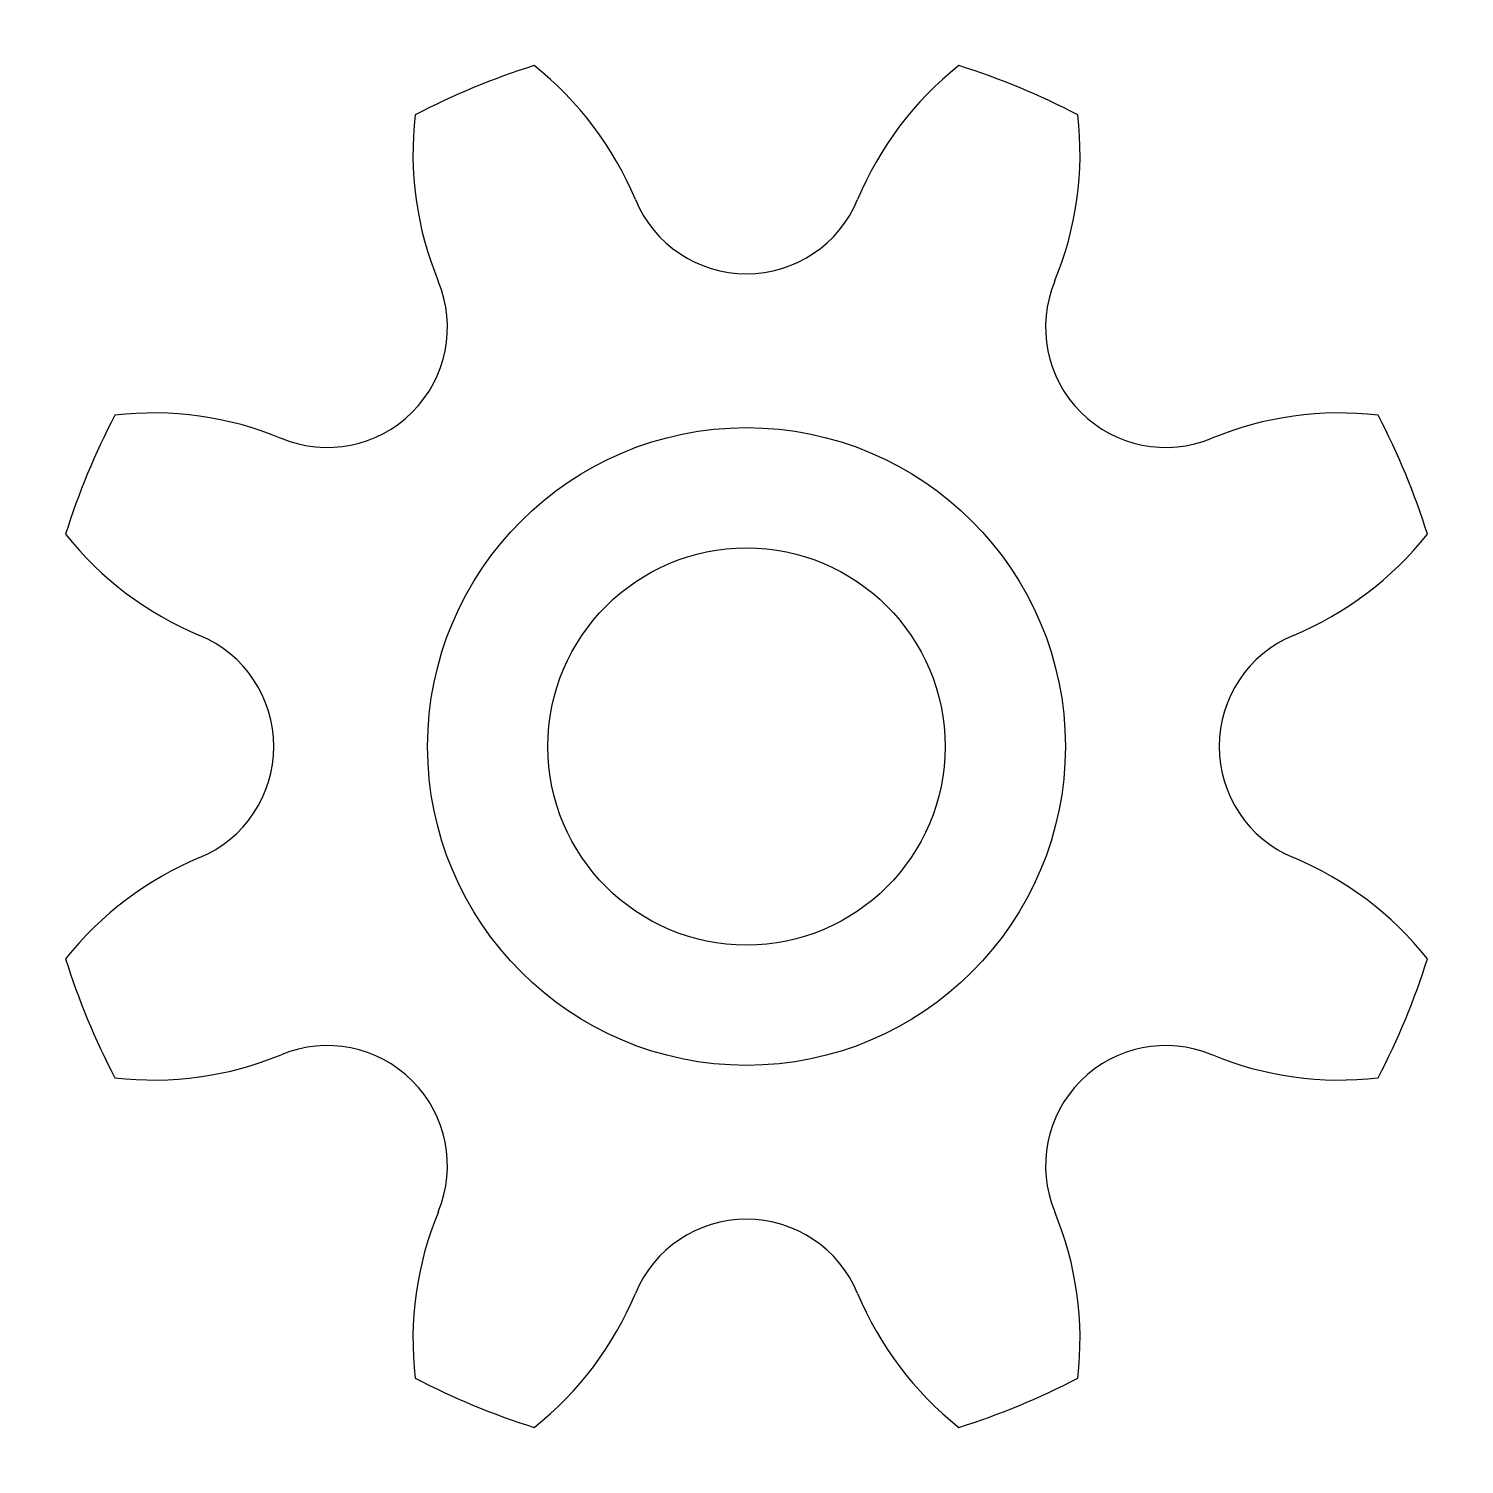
# Model space of a CAD drawing. Header units: metres. Extents: x 72 to 328, y 72 to 328.
import ezdxf

# ---------------------------------------------------------------- set-up
doc = ezdxf.new("R2010")
doc.units = ezdxf.units.M

# ---------------------------------------------------------------- blocks, each defined once
blk = doc.blocks.new('*U2')
for centre, radius, start, end in [((29.88, -90.73), 127.5, 107.3203, 117.6797), ((-45.08, -15.78), 59.63, 22.5, 51.6533), ((29.88, 15.27), 59.63, 173.3467, 202.5), ((29.88, 15.27), 21.5, 202.5, 270), ((-45.08, -15.78), 21.5, 315, 22.5)]:
    blk.add_arc(centre, radius, start, end)
blk = doc.blocks.new('*U3')
at = {"color": 0, "linetype": 'ByBlock', "lineweight": -2, "transparency": 16777216}
for p, rotation in [((243.03, 285.28), 315), ((114.72, 243.03), 44.99999999999996), ((290.73, 229.88), 270), ((109.27, 170.12), 89.99999999999997), ((285.28, 156.97), 225), ((156.97, 114.72), 135), ((229.88, 109.27), 180)]:
    blk.add_blockref('*U2', p, dxfattribs=dict(at, rotation=rotation))
blk.add_blockref('*U2', (170.12, 290.73), dxfattribs=at)

msp = doc.modelspace()

# ---------------------------------------------------------------- linework, layer by layer
for radius in [57, 35.5]:
    msp.add_circle((200, 200), radius)

# ---------------------------------------------------------------- block references
msp.add_blockref('*U3', (0, 0))

doc.saveas('drawing.dxf')
